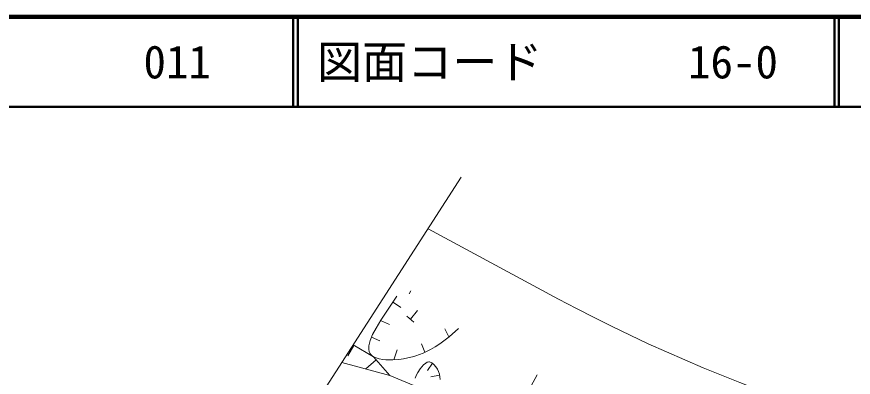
# Model space of a CAD drawing. Units: millimetres, scale not verified. Extents: x 40000 to 680000, y 20000 to 380000.
# Drawn here: x 87087 to 179847, y 340050 to 380000 of the extents above; entities that cross this region are included whole.
import ezdxf
from ezdxf.enums import TextEntityAlignment as Align

# ---------------------------------------------------------------- set-up
doc = ezdxf.new("R2010")
doc.units = ezdxf.units.MM
doc.header["$LTSCALE"] = 1000
for name, color, linetype, lineweight in [('M-BGD', 7, 'Continuous', 13), ('M-BMK-SRVR', 3, 'Continuous', 13), ('M-STR-HTXT', 7, 'Continuous', 13), ('M-TTL', 2, 'Continuous', 140), ('M-TTL-LINE', 7, 'Continuous', 50)]:
    doc.layers.add(name, color=color, linetype=linetype, lineweight=lineweight)
doc.layers.add('M-TTL-TXT', color=7, linetype='Continuous')
doc.styles.add('ＭＳ ゴシック', font='')
doc.styles.get('ＭＳ ゴシック').set_extended_font_data('MS Gothic')

msp = doc.modelspace()

# ---------------------------------------------------------------- linework, layer by layer
at = {"layer": 'M-BGD'}
for p, q in [((128350, 347699), (129250, 349025)), ((130609, 349299), (130805, 349627)), ((128847, 348339), (129670, 347771)), ((127459, 346363), (128350, 347699)), ((130734, 346490), (131537, 347448)), ((126934, 345502), (127459, 346363)), ((127431, 346324), (128419, 345881)), ((130351, 346811), (131117, 346168)), ((126554, 344789), (126934, 345502)), ((135010, 344521), (134557, 345413)), ((136080, 345448), (135041, 344547)), ((126277, 344127), (126554, 344789)), ((126421, 344498), (127340, 344103)), ((135041, 344547), (133998, 343770)), ((124482, 343588), (123796, 342422)), ((126634, 342321), (124393, 343640)), ((126113, 343154), (126127, 343531)), ((126127, 343531), (126277, 344127)), ((132350, 342834), (131969, 343736)), ((133486, 343436), (132966, 343133)), ((133998, 343770), (133486, 343436)), ((126164, 342885), (126113, 343154)), ((126242, 342705), (126164, 342885)), ((126314, 342595), (126242, 342705)), ((126454, 342447), (126314, 342595)), ((126634, 342321), (126454, 342447)), ((126930, 342186), (126634, 342321)), ((128456, 340235), (126634, 342321)), ((128902, 341997), (129272, 343101)), ((130957, 342305), (130469, 342186)), ((131338, 342420), (130957, 342305)), ((132167, 342737), (131338, 342420)), ((132966, 343133), (132167, 342737)), ((123138, 341696), (128456, 340235)), ((126935, 341976), (125793, 340976)), ((127291, 342085), (126930, 342186)), ((127694, 342020), (127291, 342085)), ((128015, 341993), (127694, 342020)), ((128791, 341991), (128015, 341993)), ((129448, 342031), (128791, 341991)), ((129967, 342094), (129448, 342031)), ((130469, 342186), (129967, 342094)), ((132200, 341426), (131828, 340988)), ((132444, 341623), (132200, 341426)), ((132612, 341708), (132444, 341623)), ((132782, 341747), (132612, 341708)), ((133189, 341616), (132619, 340795)), ((132867, 341746), (132782, 341747)), ((133116, 341662), (132867, 341746)), ((133353, 341477), (133116, 341662)), ((133566, 341223), (133353, 341477)), ((131562, 340587), (131415, 340316)), ((131828, 340988), (131562, 340587)), ((133744, 340931), (133566, 341223)), ((133860, 340681), (133744, 340931)), ((133955, 340387), (133860, 340681)), ((128456, 340235), (131106, 339134)), ((131415, 340316), (131266, 339953)), ((133979, 340278), (132998, 340086)), ((134008, 340091), (133955, 340387)), ((134023, 339793), (134008, 340091)), ((144801, 340317), (143659, 338229))]:
    msp.add_line(p, q, dxfattribs=at)
at = {"layer": 'M-BMK-SRVR'}
msp.add_line((136376, 362208), (100738, 306984), dxfattribs=at)
at = {"layer": 'M-STR-HTXT'}
msp.add_line((132693, 356502), (147176, 348721), dxfattribs=at)
msp.add_arc((232818, 508132), 180960, 241.75354, 286.3241, dxfattribs=at)
at = {"layer": 'M-TTL'}
msp.add_line((680000, 380000), (40000, 380000), dxfattribs=at)
at = {"layer": 'M-TTL-LINE'}
for p, q in [((117750, 380000), (117750, 370000)), ((118250, 380000), (118250, 370000)), ((177750, 380000), (177750, 370000)), ((178250, 380000), (178250, 370000)), ((40000, 370000), (680000, 370000))]:
    msp.add_line(p, q, dxfattribs=at)

# ---------------------------------------------------------------- texts
at = {"layer": 'M-TTL-TXT', "style": 'ＭＳ ゴシック'}
for s, p in [('011', (101142, 375000)), ('図面コード', (120380, 375000)), ('16-0', (161521, 375000))]:
    msp.add_text(s, height=3666, dxfattribs=at).set_placement(p, align=Align.MIDDLE_LEFT)

doc.saveas('drawing.dxf')
